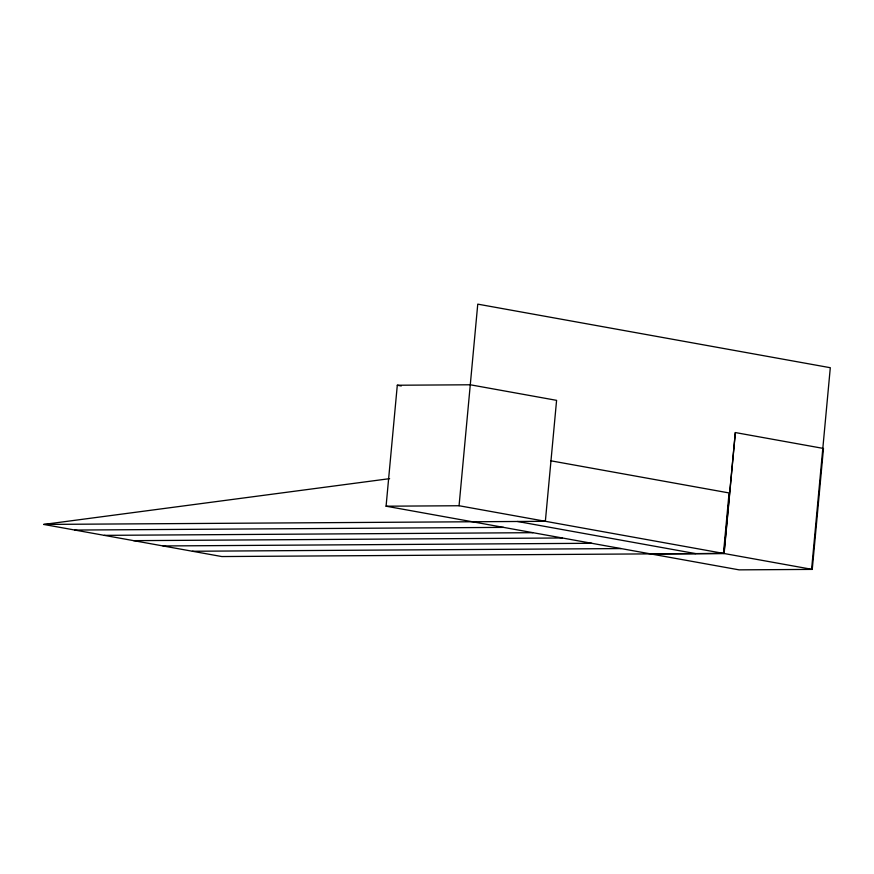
<?xml version="1.0" encoding="UTF-8"?>
<svg xmlns="http://www.w3.org/2000/svg" width="874" height="874" viewBox="0 0 874 874"><rect width="100%" height="100%" fill="white"/><g stroke="black" fill="none" stroke-linecap="round" stroke-linejoin="round"><path stroke-width="1.31" d="M650.475 553.876L386.079 506.199L397.299 385.237L470.278 384.779L556.585 400.347L545.354 521.308L43.7 524.433L221.799 556.552L723.464 553.428L729.08 492.947L550.97 460.827M386.079 506.199L459.058 505.74L477.761 304.141L830.3 367.714L811.596 569.324M723.945 553.515L735.34 432.554L823.472 448.449L812.252 569.4L739.098 569.859L650.955 553.963L724.12 553.504L735.34 432.554M43.7 524.433L389.618 478.657M74.913 530.059L503.588 527.383M104.29 535.358L532.965 532.681M133.667 540.656L562.343 537.98M163.045 545.955L591.72 543.278M192.422 551.254L621.097 548.577M397.299 385.237L401.275 385.958M459.058 505.74L812.252 569.4M517.484 521.472L695.595 553.603"/></g></svg>
